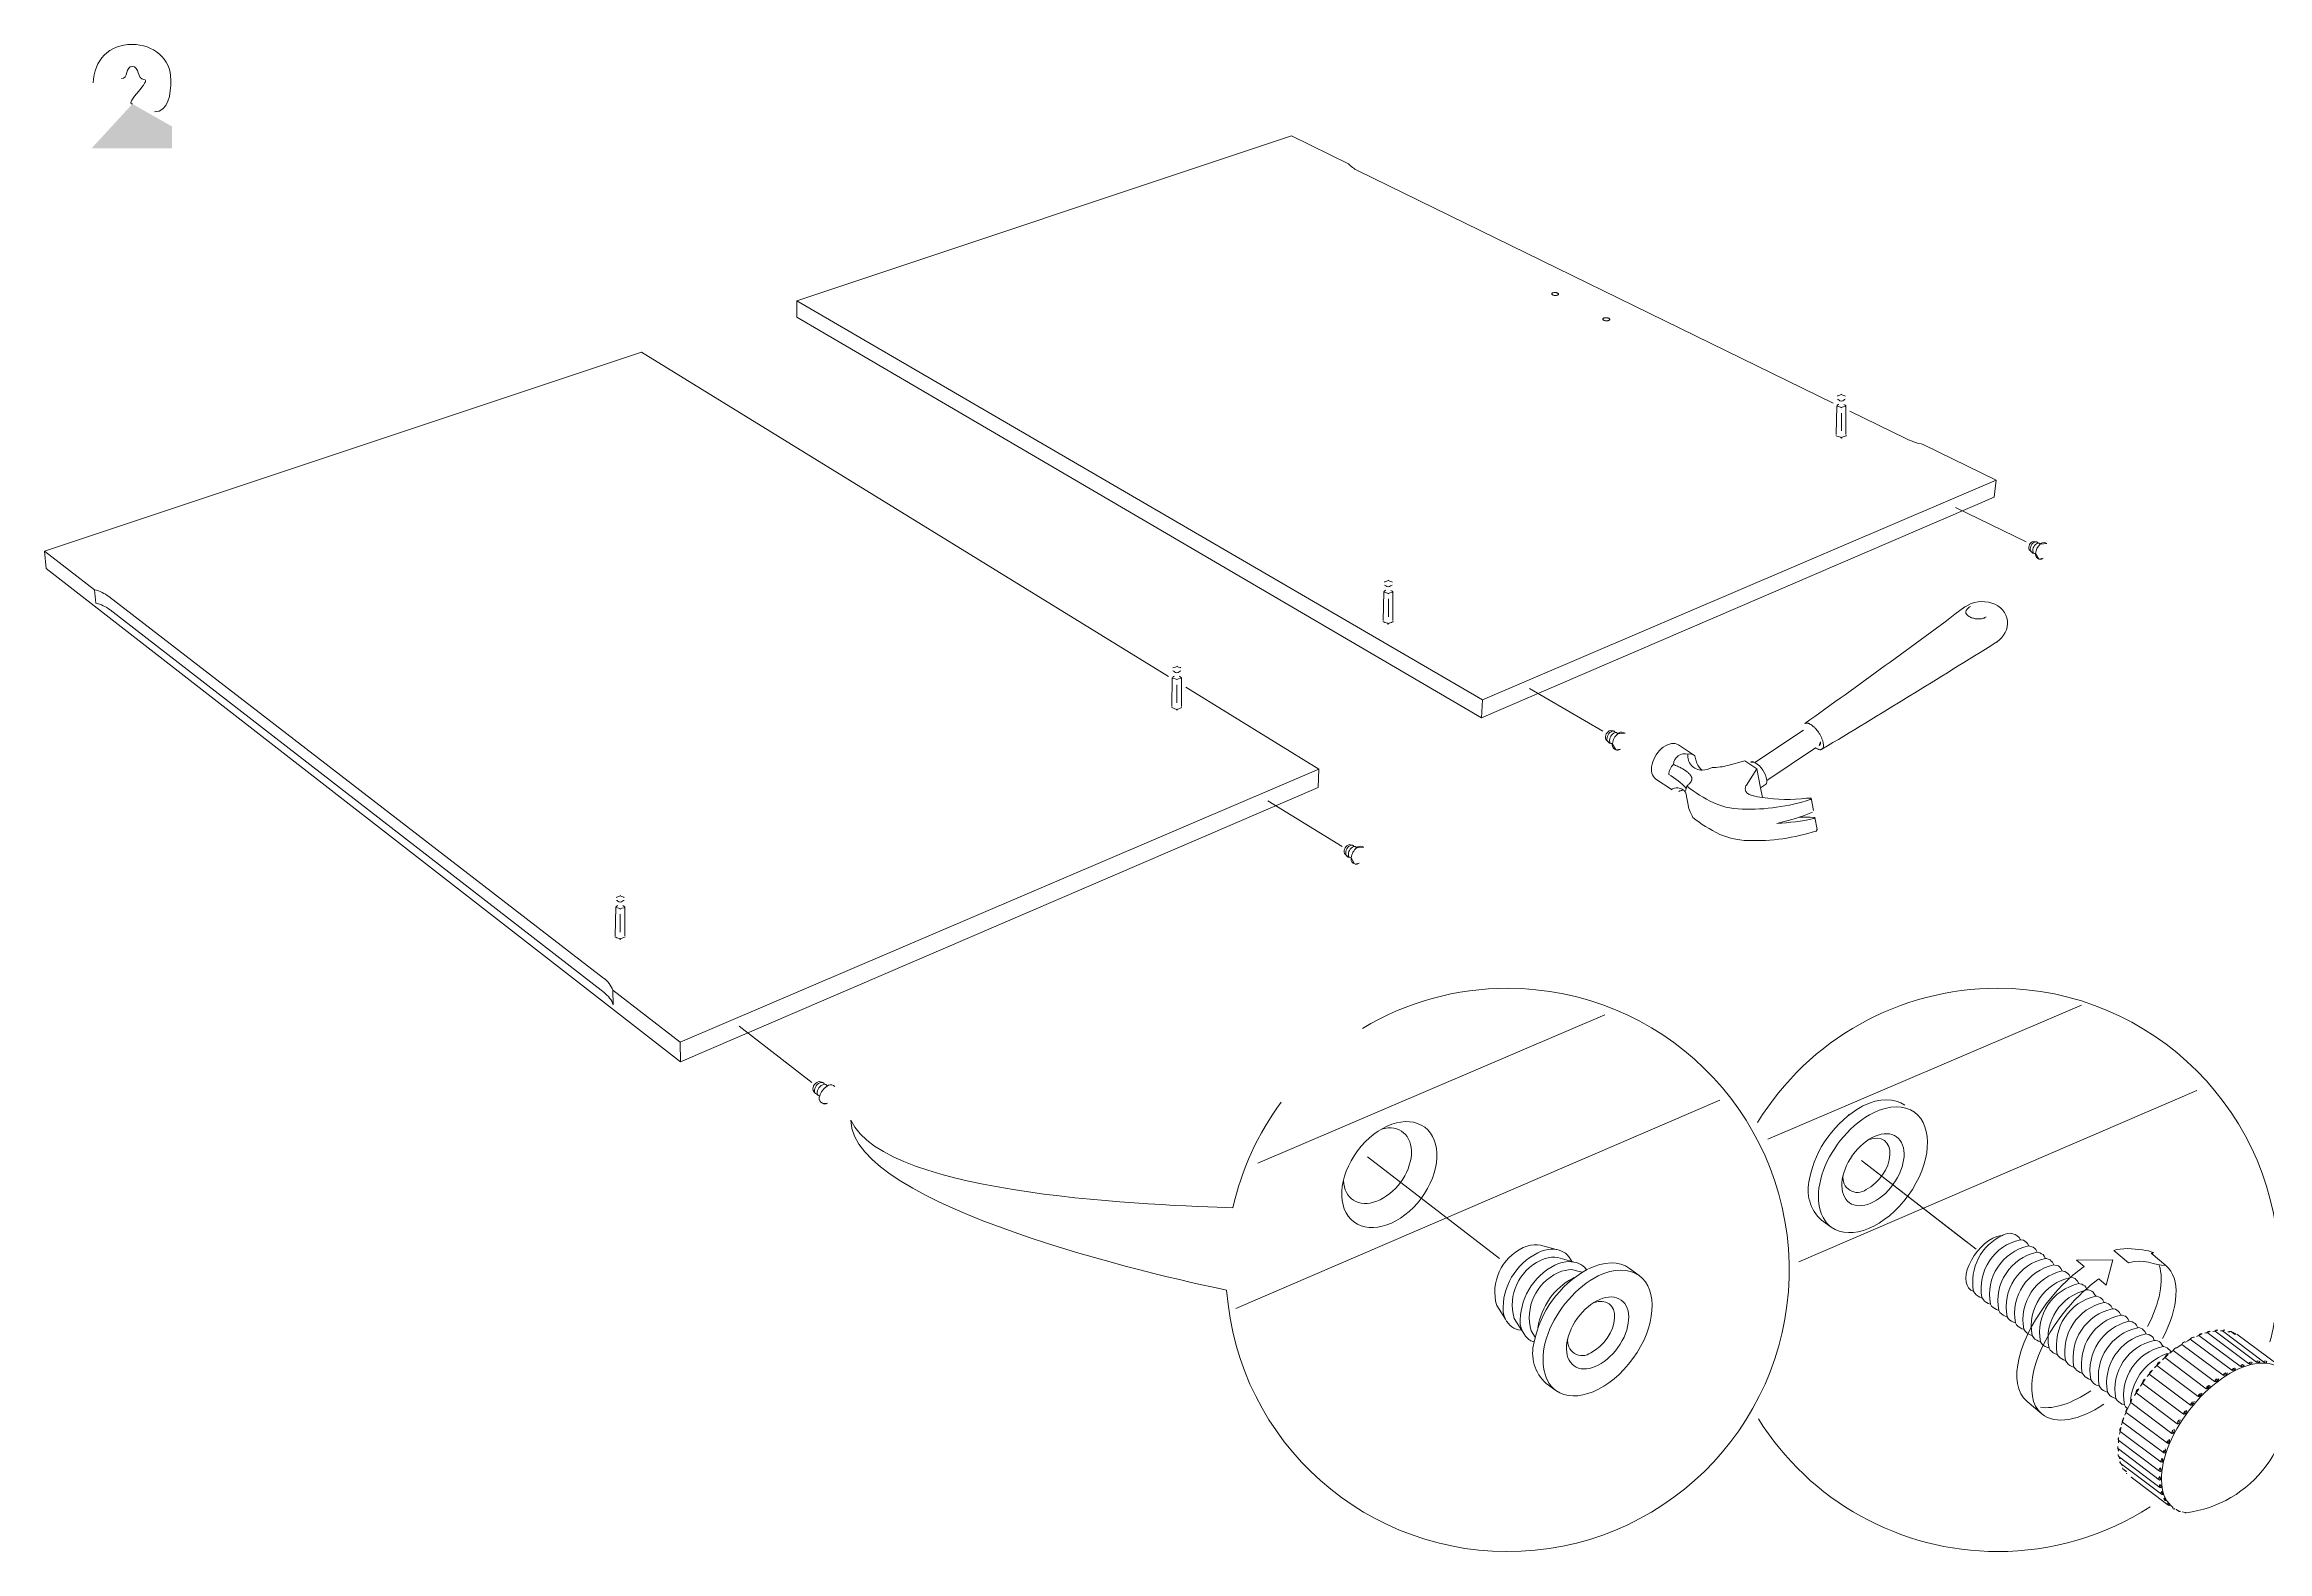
# Model space of a CAD drawing. Header units: metres. Extents: x -27.1 to 47.9, y -10.7 to 6.6.
# Drawn here: x 20.412 to 23.421, y 1.631 to 3.67 of the extents above; entities that cross this region are included whole.
import ezdxf

# ---------------------------------------------------------------- set-up
doc = ezdxf.new("R2010")
doc.units = ezdxf.units.M
doc.header["$MEASUREMENT"] = 0
doc.layers.add('PDF_Working_Num_Penna__255_Num_Penna__255_Num_Penna__255_Num_Penna__255_Num_Penna__255_Num_Penna__255', color=255, linetype='Continuous', lineweight=18)
doc.layers.add('PDF_Working_Num_Penna__7_Num_Penna__7_Num_Penna__7_Num_Penna__7_Num_Penna__7_Num_Penna__7', color=7, linetype='Continuous', lineweight=18)
doc.styles.add('GENERATED_STYLE_1', font='Arial')

msp = doc.modelspace()

# ---------------------------------------------------------------- hatches: boundary and pattern name
at = {"layer": 'PDF_Working_Num_Penna__7_Num_Penna__7_Num_Penna__7_Num_Penna__7_Num_Penna__7_Num_Penna__7', "linetype": 'Continuous', "lineweight": 18}
msp.add_hatch(color=7, dxfattribs=at).paths.add_polyline_path([(20.5307, 3.5899), (20.4755, 3.5299), (20.5841, 3.5299), (20.5841, 3.5596)])

# ---------------------------------------------------------------- linework, layer by layer
at = {"layer": 'PDF_Working_Num_Penna__255_Num_Penna__255_Num_Penna__255_Num_Penna__255_Num_Penna__255_Num_Penna__255', "color": 255, "linetype": 'Continuous', "lineweight": 18, "flags": 128}
for points in [[(23.0939, 2.9971), (22.9984, 3.0438)], [(22.4217, 2.7987), (22.5209, 2.741)], [(22.0673, 2.647), (22.1681, 2.5849)], [(21.4502, 2.2658), (21.3519, 2.3417)], [(22.3808, 2.0272), (22.2023, 2.1649)], [(23.0133, 2.0501), (22.8708, 2.16)], [(23.095, 1.8339), (23.1151, 1.8171)]]:
    msp.add_lwpolyline(points, dxfattribs=at)
msp.add_lwpolyline([(23.1491, 1.9592, -0.061405), (23.1922, 1.9999), (23.2023, 1.9915), (23.2111, 2.0254), (23.1622, 2.0251), (23.1722, 2.0167, 0.06129), (23.129, 1.976)], format="xyb", dxfattribs=at)
at = {"layer": 'PDF_Working_Num_Penna__255_Num_Penna__255_Num_Penna__255_Num_Penna__255_Num_Penna__255_Num_Penna__255', "color": 255, "linetype": 'Continuous', "lineweight": 18}
for points in [[(23.129, 1.976), (23.0826, 1.9206), (23.0674, 1.857), (23.095, 1.8339)], [(23.129, 1.976), (23.0826, 1.9206), (23.0674, 1.857), (23.095, 1.8339)], [(23.1151, 1.8171), (23.0874, 1.8402), (23.1027, 1.9038), (23.1491, 1.9592)], [(23.1151, 1.8171), (23.0874, 1.8402), (23.1027, 1.9038), (23.1491, 1.9592)]]:
    msp.add_open_spline(points, degree=3, dxfattribs=at)
at = {"layer": 'PDF_Working_Num_Penna__7_Num_Penna__7_Num_Penna__7_Num_Penna__7_Num_Penna__7_Num_Penna__7', "color": 7, "linetype": 'Continuous', "lineweight": 18, "flags": 128}
for points in [[(21.4299, 3.3235), (22.0994, 3.5468)], [(22.3579, 2.7835), (21.4299, 3.3235)], [(21.4302, 3.3014), (21.4299, 3.3235)], [(21.2197, 3.2542), (20.4117, 2.9848)], [(21.9332, 2.815), (21.2197, 3.2542)], [(22.8375, 3.1812), (22.8368, 3.1425)], [(22.8438, 3.1716), (22.8438, 3.1474)], [(22.8499, 3.1812), (22.85, 3.1424)], [(23.0532, 3.0809), (22.3579, 2.7835)], [(23.0939, 2.9971), (22.9984, 3.0438)], [(20.4138, 2.961), (20.4117, 2.9848)], [(20.4138, 2.961), (21.2727, 2.2936), (22.1356, 2.6648), (22.1367, 2.6898)], [(22.2243, 2.9296), (22.2237, 2.8909)], [(22.2306, 2.92), (22.2306, 2.8958)], [(22.2367, 2.9296), (22.2368, 2.8908)], [(23.0183, 2.9099), (23.0174, 2.9093), (23.0166, 2.9087), (23.0159, 2.908), (23.0152, 2.9074), (23.0145, 2.9068), (23.014, 2.9062), (23.0135, 2.9055), (23.0131, 2.9049), (23.0128, 2.9043), (23.0126, 2.9037), (23.0124, 2.9032), (23.0123, 2.9026), (23.0123, 2.902), (23.0123, 2.9014), (23.0124, 2.9009), (23.0126, 2.9003), (23.0128, 2.8998), (23.0131, 2.8993), (23.0135, 2.8988), (23.0139, 2.8983), (23.0144, 2.8979), (23.0149, 2.8974), (23.0155, 2.8969), (23.0161, 2.8965), (23.0168, 2.8961), (23.0175, 2.8957), (23.0183, 2.8953), (23.0191, 2.895), (23.0199, 2.8946), (23.0208, 2.8943), (23.0217, 2.894), (23.0226, 2.8938), (23.0236, 2.8935), (23.0246, 2.8933), (23.0257, 2.8932), (23.0267, 2.8931), (23.0278, 2.893), (23.0289, 2.8929), (23.03, 2.8929), (23.0311, 2.893), (23.0323, 2.8931), (23.0334, 2.8933), (23.0346, 2.8935), (23.0357, 2.8938), (23.0368, 2.8942), (23.0378, 2.8947), (23.0388, 2.8952), (23.0398, 2.8957)], [(21.9382, 2.8133), (21.9375, 2.7746)], [(21.9444, 2.8037), (21.9444, 2.7795)], [(21.9506, 2.8133), (21.9507, 2.7745)], [(22.1367, 2.6898), (21.9567, 2.8006)], [(22.4217, 2.7987), (22.5209, 2.741)], [(22.3565, 2.759), (22.3579, 2.7835)], [(22.6449, 2.7081), (22.6231, 2.7225)], [(22.7412, 2.669), (22.7417, 2.6694), (22.7422, 2.67), (22.7425, 2.6707), (22.7428, 2.6715), (22.7429, 2.6724), (22.743, 2.6734), (22.743, 2.6745), (22.8087, 2.7183)], [(22.713, 2.701), (22.6902, 2.6947)], [(22.7344, 2.6645), (22.7295, 2.6901), (22.7184, 2.6974)], [(22.737, 2.6512), (22.7344, 2.6645), (22.7412, 2.669)], [(22.0673, 2.647), (22.1681, 2.5849)], [(22.8048, 2.6316), (22.8003, 2.6297), (22.7957, 2.6279), (22.7911, 2.6262), (22.7865, 2.6246)], [(21.1848, 2.5028), (21.1841, 2.4641)], [(21.1972, 2.5028), (21.1973, 2.464)], [(21.191, 2.4932), (21.191, 2.469)], [(22.0541, 2.1565), (22.5235, 2.3572)], [(22.7443, 2.1888), (23.1688, 2.3703)], [(21.2727, 2.2936), (21.272, 2.32)], [(21.4502, 2.2658), (21.3519, 2.3417)], [(22.6794, 2.2417), (22.0242, 1.9598)], [(23.3248, 2.2547), (22.7862, 2.023)], [(22.8743, 2.2344), (22.882, 2.2376), (22.8897, 2.2402), (22.8973, 2.2416), (22.9048, 2.2423), (22.9116, 2.2418), (22.9181, 2.2405), (22.9242, 2.2382), (22.9296, 2.235)], [(22.8874, 2.2247), (22.8951, 2.2282), (22.903, 2.2305), (22.9106, 2.2322), (22.9179, 2.2326), (22.9247, 2.2322), (22.9312, 2.2308), (22.9373, 2.2285), (22.9427, 2.2254)], [(22.3808, 2.0272), (22.2023, 2.1649)], [(23.0261, 2.0402), (22.8708, 2.16)], [(22.5015, 2.0135), (22.5093, 2.0167), (22.5169, 2.0193), (22.5245, 2.0207), (22.5321, 2.0213), (22.5389, 2.0209), (22.5454, 2.0195), (22.5514, 2.0173), (22.5569, 2.014)], [(23.2124, 2.0384), (23.2325, 2.0216)], [(23.283, 2.0177), (23.2629, 2.0345)], [(22.5146, 2.0038), (22.5224, 2.0073), (22.5303, 2.0096), (22.5379, 2.0113), (22.5452, 2.0117), (22.552, 2.0113), (22.5584, 2.0099), (22.5645, 2.0076), (22.5699, 2.0044), (22.5569, 2.014)], [(23.3999, 1.886), (23.3993, 1.8852), (23.3984, 1.885), (23.3976, 1.8847), (23.3968, 1.8849), (23.3955, 1.8848), (23.3948, 1.8853), (23.3388, 1.9271)], [(23.41, 1.887), (23.4095, 1.8867), (23.4086, 1.8864), (23.4083, 1.8865), (23.4075, 1.8866), (23.4062, 1.8869), (23.4054, 1.887), (23.3495, 1.9292)], [(23.4194, 1.8866), (23.4186, 1.8863), (23.4178, 1.8864), (23.417, 1.8866), (23.4162, 1.8871), (23.415, 1.8874), (23.3595, 1.9294)], [(23.3538, 1.8647), (23.3541, 1.8643), (23.354, 1.8638), (23.3534, 1.8627), (23.3524, 1.8617), (23.3514, 1.861), (23.3501, 1.8608), (23.3489, 1.8611), (23.293, 1.9028)], [(23.3655, 1.8725), (23.3659, 1.872), (23.3658, 1.8716), (23.3648, 1.8705), (23.3638, 1.8699), (23.3629, 1.8693), (23.3616, 1.8691), (23.3604, 1.8693), (23.3044, 1.9111)], [(23.377, 1.8786), (23.3773, 1.8781), (23.3772, 1.8777), (23.3763, 1.8771), (23.3753, 1.8764), (23.3745, 1.8762), (23.3732, 1.8756), (23.372, 1.8762), (23.316, 1.918)], [(23.3886, 1.8831), (23.3889, 1.8826), (23.3884, 1.8824), (23.3875, 1.8817), (23.3866, 1.8815), (23.3858, 1.8811), (23.3845, 1.881), (23.3837, 1.8815), (23.3277, 1.9233)], [(23.4356, 1.8822), (23.4353, 1.8828), (23.435, 1.8833), (23.379, 1.9251)], [(23.3208, 1.834), (23.3211, 1.8335), (23.321, 1.8327), (23.3203, 1.8316), (23.3193, 1.8305), (23.3187, 1.8294), (23.3174, 1.8289), (23.3162, 1.8291), (23.2605, 1.8708)], [(23.3311, 1.8453), (23.3315, 1.8448), (23.3313, 1.8441), (23.3307, 1.8429), (23.3296, 1.8419), (23.3291, 1.8411), (23.3278, 1.8406), (23.3266, 1.8408), (23.2706, 1.8826)], [(23.3422, 1.8557), (23.3425, 1.8552), (23.3428, 1.8543), (23.3417, 1.8533), (23.3408, 1.8527), (23.3397, 1.8516), (23.3384, 1.851), (23.3376, 1.8511), (23.2817, 1.8933)], [(23.3017, 1.8094), (23.3025, 1.8088), (23.3023, 1.808), (23.3016, 1.8065), (23.301, 1.8054), (23.3004, 1.8043), (23.2994, 1.8036), (23.2983, 1.8038), (23.2426, 1.8455)], [(23.3106, 1.8218), (23.311, 1.8213), (23.3113, 1.8209), (23.3106, 1.8193), (23.31, 1.8182), (23.309, 1.8172), (23.308, 1.8165), (23.3068, 1.8167), (23.2509, 1.8585)], [(23.095, 1.8339), (23.1151, 1.8171)], [(23.282, 1.7696), (23.2823, 1.7691), (23.2826, 1.7683), (23.2823, 1.7671), (23.2821, 1.7658), (23.2819, 1.7646), (23.2809, 1.764), (23.2801, 1.7642), (23.2242, 1.8059)], [(23.2873, 1.7827), (23.2876, 1.7822), (23.2879, 1.7817), (23.2877, 1.7801), (23.287, 1.779), (23.2868, 1.7778), (23.2859, 1.7772), (23.2851, 1.7773), (23.229, 1.819)], [(23.2939, 1.7963), (23.2942, 1.7955), (23.2945, 1.795), (23.2942, 1.7934), (23.2936, 1.7923), (23.293, 1.7911), (23.292, 1.7905), (23.2912, 1.7907), (23.2353, 1.8324)], [(23.2192, 1.7812), (23.2744, 1.7395), (23.274, 1.74), (23.2739, 1.7413), (23.2745, 1.7428), (23.2757, 1.7443)], [(23.221, 1.7933), (23.2766, 1.7516), (23.2763, 1.7524), (23.2762, 1.7537), (23.2768, 1.7552), (23.278, 1.7567)], [(23.2187, 1.7697), (23.2739, 1.728), (23.2732, 1.729), (23.2735, 1.7306), (23.2747, 1.7324)], [(23.22, 1.7587), (23.2749, 1.7175), (23.2742, 1.7185), (23.2745, 1.7201), (23.2752, 1.7216)], [(23.2231, 1.749), (23.2769, 1.7084), (23.2767, 1.7093), (23.2764, 1.7106), (23.2772, 1.7122)], [(23.236, 1.7313), (23.2858, 1.694), (23.2855, 1.6949), (23.2854, 1.6965)]]:
    msp.add_lwpolyline(points, dxfattribs=at)
for points in [[(22.8327, 3.1851), (22.1887, 3.5, -0.107809), (22.1765, 3.5091), (22.0994, 3.5468)], [(21.4302, 3.3014), (22.3565, 2.759), (23.0506, 3.0577), (23.0532, 3.0809), (22.9546, 3.129, -0.05511), (22.9309, 3.1371), (22.8552, 3.1741)], [(22.1367, 2.6898), (21.272, 2.32), (21.1809, 2.3904), (21.1816, 2.3707, 0.149536), (21.169, 2.3872), (20.5004, 2.9053, 0.096024), (20.481, 2.9144), (20.4795, 2.9324), (20.4117, 2.9848)], [(21.1809, 2.3904, 0.154255), (21.1683, 2.4069), (20.4989, 2.9233, 0.09581), (20.4795, 2.9324)], [(22.8192, 2.7252), (22.819, 2.7261), (22.8188, 2.727), (22.8185, 2.7279), (22.8182, 2.7288), (22.8179, 2.7298), (22.8175, 2.7307), (22.8171, 2.7317), (22.8167, 2.7326), (22.8163, 2.7335), (22.8158, 2.7344), (22.8154, 2.7352), (22.8149, 2.7361), (22.8144, 2.737), (22.8138, 2.7378), (22.8133, 2.7387), (22.8127, 2.7395), (22.8117, 2.741), (22.8105, 2.7424), (22.8094, 2.7438), (22.8088, 2.7445), (22.8082, 2.7452), (22.8076, 2.7458), (22.807, 2.7464), (22.8063, 2.747), (22.8057, 2.7475), (22.8051, 2.748), (22.8045, 2.7485), (22.8038, 2.749), (22.8032, 2.7495), (22.8025, 2.7499), (22.8019, 2.7503), (22.8012, 2.7507), (22.8006, 2.751), (22.8, 2.7513), (22.7994, 2.7515), (22.7988, 2.7517), (22.7982, 2.7518), (22.7977, 2.752), (22.7971, 2.752), (22.7965, 2.752), (22.796, 2.752), (22.7955, 2.7519), (22.7951, 2.7518), (22.7946, 2.7516), (22.7942, 2.7514, 0.005275), (23.0109, 2.9092), (23.0111, 2.9093)], [(22.8146, 2.716), (22.8152, 2.716), (22.8157, 2.716), (22.8161, 2.7161), (22.8166, 2.7162), (22.817, 2.7164), (22.8174, 2.7166, 0.00404), (23.0534, 2.8613), (23.0536, 2.8614), (23.054, 2.8617), (23.0545, 2.8621)], [(22.743, 2.6745, 0.213305), (22.7268, 2.6988), (22.7925, 2.7426)], [(22.6361, 2.7099, 0.484241), (22.6166, 2.696), (22.618, 2.6954), (22.6193, 2.6948), (22.6207, 2.6942), (22.622, 2.6936), (22.6233, 2.693), (22.6245, 2.6924), (22.6258, 2.6918), (22.627, 2.6911), (22.6281, 2.6905), (22.6291, 2.6899), (22.6302, 2.6893), (22.6312, 2.6886), (22.6322, 2.688), (22.6331, 2.6874), (22.634, 2.6867), (22.6348, 2.6861), (22.6355, 2.6855), (22.6362, 2.6849), (22.6369, 2.6844), (22.6375, 2.6838), (22.6381, 2.6832), (22.6386, 2.6826), (22.6391, 2.6821), (22.6395, 2.6815), (22.6399, 2.6809), (22.6402, 2.6804), (22.6405, 2.6799), (22.6408, 2.6793), (22.641, 2.6788), (22.6412, 2.6782), (22.6413, 2.6777), (22.6414, 2.6772), (22.6414, 2.6767), (22.6414, 2.6761), (22.6414, 2.6756), (22.6413, 2.6751), (22.6411, 2.6746), (22.641, 2.674), (22.6405, 2.673), (22.6401, 2.6725), (22.6398, 2.6719), (22.6393, 2.6713), (22.6388, 2.6708), (22.6383, 2.6703), (22.6377, 2.6697), (22.6371, 2.6691), (22.6364, 2.6686), (22.6355, 2.6676), (22.6345, 2.6666)], [(22.6337, 2.6633, 0.101375), (22.6101, 2.6823, -0.205257), (22.6166, 2.696)], [(22.6902, 2.6947), (22.6875, 2.694), (22.6849, 2.6934), (22.6822, 2.693), (22.6795, 2.6926), (22.6769, 2.6923), (22.6742, 2.6921), (22.6715, 2.692), (22.6711, 2.692), (22.6708, 2.6919), (22.6704, 2.6918), (22.67, 2.6918), (22.6695, 2.6917), (22.6689, 2.6917, -0.09261), (22.6554, 2.6883)], [(22.8059, 2.6338), (22.8027, 2.6503), (22.7966, 2.6502, -0.067188), (22.737, 2.6512), (22.7334, 2.6518), (22.73, 2.6524), (22.7265, 2.6531), (22.7231, 2.6539), (22.7217, 2.6543), (22.7203, 2.6548), (22.719, 2.6554), (22.7179, 2.6561), (22.7168, 2.6568), (22.7159, 2.6576), (22.7152, 2.6586), (22.7146, 2.6595), (22.7141, 2.6605), (22.7138, 2.6616), (22.7136, 2.6627), (22.7136, 2.6638), (22.7138, 2.6649), (22.7141, 2.666), (22.7146, 2.6671), (22.7153, 2.6682), (22.7295, 2.6901)], [(22.8077, 2.6243), (22.8065, 2.6227, -0.040933), (22.7564, 2.6163), (22.7614, 2.6174), (22.7665, 2.6187), (22.7715, 2.62), (22.7765, 2.6214), (22.7815, 2.623), (22.7865, 2.6246), (22.7915, 2.6245), (22.7965, 2.6246), (22.8015, 2.6247), (22.8077, 2.6243), (22.8109, 2.6078), (22.8097, 2.6059, -0.085132), (22.7178, 2.593, -0.115483), (22.6742, 2.6038), (22.6694, 2.6065), (22.6647, 2.6092), (22.66, 2.612), (22.6555, 2.6149), (22.6511, 2.6179), (22.6469, 2.621), (22.6427, 2.6241), (22.6417, 2.6263), (22.6408, 2.6283), (22.64, 2.6302), (22.6392, 2.632), (22.6383, 2.6341), (22.6372, 2.6363), (22.6332, 2.6576), (22.6327, 2.6583), (22.6322, 2.6589), (22.6318, 2.6595), (22.6313, 2.66), (22.6308, 2.6606), (22.6302, 2.6612, 0.318412), (22.6139, 2.6625), (22.6141, 2.6623), (22.6142, 2.6622), (22.6144, 2.662), (22.6146, 2.6619), (22.6148, 2.6618), (22.5927, 2.6763)], [(22.6327, 2.6601), (22.6331, 2.6612), (22.6334, 2.6623), (22.6337, 2.6632), (22.634, 2.6642), (22.6343, 2.6654), (22.6346, 2.6666), (22.6387, 2.6635), (22.643, 2.6604), (22.6474, 2.6574), (22.6519, 2.6545), (22.6565, 2.6517), (22.6613, 2.6489), (22.6661, 2.6463, 0.115047), (22.7096, 2.6355, 0.085136), (22.8016, 2.6484), (22.8027, 2.6503)], [(22.0117, 1.9846, 2.296846), (22.3919, 2.3931, 0.136826), (22.1955, 2.3388)], [(23.4238, 1.9147, 0.064536), (23.4363, 2.012, 0.414199), (23.0552, 2.3931, 0.26075), (22.7304, 2.2116)], [(21.4541, 2.2519, 0.301312), (21.4572, 2.25), (21.4577, 2.2492), (21.4577, 2.2494), (21.4575, 2.2498), (21.4574, 2.2502, -0.356588), (21.4671, 2.2631), (21.4676, 2.2632), (21.4681, 2.2631), (21.4686, 2.263), (21.469, 2.2628), (21.4694, 2.2627), (21.4697, 2.2624), (21.4701, 2.2621), (21.4703, 2.2618), (21.4706, 2.2613), (21.4708, 2.2608), (21.471, 2.2607, -0.283151), (21.4795, 2.2616), (21.4815, 2.26)], [(21.4647, 2.2375), (21.4626, 2.239, -0.310692), (21.4608, 2.2474), (21.461, 2.2472, -0.182021), (21.471, 2.2607)], [(22.8301, 2.0697), (22.817, 2.0793, -0.285566), (22.8006, 2.1351, -0.217091), (22.8716, 2.2331), (22.873, 2.2339), (22.8743, 2.2344)], [(22.389, 1.9451), (22.3772, 1.9637, -0.368332), (22.4132, 2.0421), (22.4184, 2.0442), (22.4231, 2.0454), (22.4279, 2.0461), (22.4323, 2.0461), (22.4366, 2.0455), (22.4577, 2.0396)], [(23.0542, 2.057), (23.058, 2.0579), (23.0619, 2.0585), (23.0624, 2.0588, 0.34832), (23.0227, 1.9829), (23.0247, 1.9802), (23.0264, 1.9782), (23.0289, 1.9765), (23.0312, 1.9752), (23.034, 1.9744), (23.0359, 1.9714), (23.0376, 1.9695), (23.0402, 1.9678), (23.0424, 1.9665), (23.0456, 1.9655), (23.0471, 1.9631), (23.0493, 1.9611), (23.0514, 1.9595), (23.0537, 1.9582), (23.0568, 1.9572), (23.0584, 1.9545), (23.0605, 1.9525), (23.0627, 1.9508), (23.0653, 1.9495), (23.0681, 1.9485), (23.0697, 1.9462), (23.0718, 1.9441), (23.074, 1.9425), (23.0766, 1.9412), (23.0794, 1.9402), (23.0809, 1.9374), (23.083, 1.9354), (23.0853, 1.9338), (23.0878, 1.9324), (23.0906, 1.9316), (23.0926, 1.9291), (23.0943, 1.9271), (23.0965, 1.9255), (23.0992, 1.9242), (23.1019, 1.9232), (23.1039, 1.9205), (23.1055, 1.9184), (23.1081, 1.9168), (23.1104, 1.9155), (23.1131, 1.9145), (23.1151, 1.9121), (23.1168, 1.9101), (23.1194, 1.9085), (23.1216, 1.9072), (23.1248, 1.9062), (23.1264, 1.9034), (23.1284, 1.9013), (23.1306, 1.8998), (23.1333, 1.8985), (23.136, 1.8975), (23.1376, 1.8951), (23.1397, 1.8931), (23.1419, 1.8914), (23.1445, 1.8901), (23.1473, 1.8892), (23.1489, 1.8865), (23.1509, 1.8844), (23.1531, 1.8827), (23.1558, 1.8814), (23.1585, 1.8805), (23.1605, 1.878), (23.1622, 1.8761), (23.1648, 1.8744), (23.1671, 1.8731), (23.1698, 1.8722), (23.1718, 1.8695), (23.1739, 1.8673), (23.1761, 1.8657), (23.1783, 1.8644), (23.1814, 1.8634), (23.183, 1.8607), (23.1851, 1.8586), (23.1872, 1.857), (23.19, 1.8557), (23.1927, 1.8552), (23.1943, 1.8524), (23.1964, 1.8503), (23.1985, 1.8487), (23.2012, 1.8474), (23.204, 1.8465), (23.2059, 1.8436), (23.2076, 1.8417), (23.2098, 1.84), (23.2124, 1.8387), (23.2151, 1.8378), (23.2172, 1.8354), (23.2193, 1.8334), (23.2215, 1.8316), (23.2237, 1.8304), (23.2269, 1.8295), (23.2284, 1.8266), (23.2308, 1.8242), (23.2313, 1.8245), (23.2314, 1.8249), (23.2333, 1.8286), (23.2353, 1.8324), (23.235, 1.8333, -0.322807), (23.2891, 1.8999)], [(23.034, 1.9744, -0.406437), (23.0861, 2.0528), (23.0873, 2.0525), (23.0901, 2.052), (23.0919, 2.0509), (23.0938, 2.0497), (23.0955, 2.0477), (23.0974, 2.0444)], [(22.4125, 1.9281), (22.4111, 1.9301), (22.4102, 1.9302), (22.4065, 1.9307), (22.4034, 1.9318), (22.4004, 1.9333), (22.3977, 1.935), (22.3951, 1.9371), (22.3931, 1.9394), (22.3905, 1.9427), (22.389, 1.9451), (22.3885, 1.9463), (22.3869, 1.9505), (22.386, 1.9552, -0.298562), (22.4328, 2.0351), (22.4376, 2.0373), (22.4424, 2.0388), (22.4471, 2.0397), (22.4509, 2.0401), (22.4547, 2.0401), (22.4577, 2.0396), (22.4584, 2.0396), (22.4617, 2.0387), (22.4648, 2.0375), (22.4678, 2.0361), (22.4705, 2.0344), (22.4728, 2.0323), (22.4754, 2.029), (22.4777, 2.0254), (22.4788, 2.0235)], [(22.4111, 1.9301), (22.4007, 1.9464, -0.367993), (22.4367, 2.0248), (22.4415, 2.027), (22.4467, 2.0285), (22.4514, 2.0291), (22.4558, 2.0291), (22.4598, 2.0286), (22.4788, 2.0235), (22.4809, 2.0227)], [(23.0456, 1.9655, -0.410816), (23.0974, 2.0444), (23.0986, 2.0442), (23.1013, 2.0433), (23.1032, 2.0426), (23.1054, 2.0409), (23.1068, 2.0394), (23.1086, 2.0358)], [(23.0568, 1.9572, -0.410457), (23.1086, 2.0358), (23.1102, 2.0355), (23.1125, 2.035), (23.1148, 2.0338), (23.1167, 2.0326), (23.118, 2.0307), (23.1199, 2.0275)], [(23.0681, 1.9485, -0.411233), (23.1199, 2.0275), (23.1215, 2.0272), (23.1238, 2.0263), (23.1262, 2.0255), (23.1279, 2.0239), (23.1297, 2.0224), (23.1315, 2.0188)], [(23.0794, 1.9402, -0.40894), (23.1315, 2.0188), (23.1327, 2.0185), (23.1352, 2.0181), (23.1375, 2.0173), (23.1392, 2.0156), (23.1409, 2.0137), (23.1428, 2.0105)], [(23.1491, 1.9592, -0.061405), (23.1922, 1.9999), (23.2023, 1.9915), (23.2111, 2.0254), (23.1622, 2.0251), (23.1722, 2.0167, 0.06129), (23.129, 1.976)], [(22.4293, 1.921), (22.4239, 1.9295, -0.367967), (22.4599, 2.0079), (22.4651, 2.0101), (22.4698, 2.0113), (22.4746, 2.0122), (22.479, 2.0123), (22.4833, 2.0113), (22.4931, 2.0087)], [(22.433, 1.9336, -0.237571), (22.4807, 2.0009), (22.4813, 2.0012), (22.4823, 2.0014)], [(23.0906, 1.9316, -0.406997), (23.1428, 2.0105), (23.144, 2.0102), (23.1464, 2.0098), (23.1486, 2.0086), (23.1504, 2.0069), (23.1522, 2.0054), (23.154, 2.0017)], [(23.1019, 1.9233, -0.410636), (23.154, 2.0017), (23.1553, 2.0019), (23.1576, 2.001), (23.16, 2.0003), (23.1617, 1.9986), (23.1634, 1.9967), (23.1653, 1.9934)], [(23.1131, 1.9145, -0.4065), (23.1653, 1.9934), (23.1665, 1.9932), (23.1693, 1.9927), (23.1712, 1.9915), (23.1734, 1.9903), (23.1747, 1.9884), (23.1765, 1.9848)], [(23.1248, 1.9062, -0.413877), (23.1765, 1.9848), (23.1782, 1.9848), (23.1806, 1.984), (23.1828, 1.9832), (23.1846, 1.9816), (23.1859, 1.9797), (23.1882, 1.9764)], [(23.136, 1.8975, -0.406359), (23.1882, 1.9764), (23.1894, 1.9762), (23.1918, 1.9757), (23.1941, 1.9745), (23.196, 1.9734), (23.1976, 1.9713), (23.1994, 1.9677)], [(23.1473, 1.8892, -0.406965), (23.1994, 1.9677), (23.2007, 1.9679), (23.203, 1.967), (23.2054, 1.9662), (23.2071, 1.9646), (23.2089, 1.9627), (23.2108, 1.9594)], [(23.1585, 1.8805, -0.406274), (23.2108, 1.9594), (23.2119, 1.9592), (23.2147, 1.9587), (23.2166, 1.9575), (23.2184, 1.9563), (23.2201, 1.9544), (23.2219, 1.9508)], [(23.1698, 1.8722, -0.405903), (23.2219, 1.9508), (23.2236, 1.9508), (23.226, 1.95), (23.2283, 1.9492), (23.23, 1.9476), (23.2314, 1.9457), (23.2332, 1.9425)], [(23.1814, 1.8635, -0.40185), (23.2332, 1.9425), (23.2349, 1.9422), (23.2373, 1.9417), (23.2395, 1.9405), (23.2414, 1.9393), (23.2431, 1.9373), (23.2449, 1.9337)], [(23.1927, 1.8552, -0.405879), (23.2449, 1.9337), (23.2462, 1.9338), (23.2484, 1.933), (23.2508, 1.9322), (23.2526, 1.9306), (23.2543, 1.9286), (23.2562, 1.9254)], [(22.4574, 1.8488), (22.4443, 1.8584, -0.285572), (22.4279, 1.9142)], [(23.204, 1.8465, -0.406934), (23.2562, 1.9254), (23.2573, 1.9251), (23.2601, 1.9246), (23.262, 1.9234), (23.2642, 1.9218), (23.2656, 1.9203), (23.2673, 1.9166)], [(23.2151, 1.8378, -0.405082), (23.2673, 1.9166), (23.2689, 1.9163), (23.2714, 1.9159), (23.2737, 1.9151), (23.2755, 1.9135), (23.2768, 1.9116), (23.2791, 1.9083)], [(23.2269, 1.8295, -0.406425), (23.2791, 1.9083), (23.2803, 1.9081), (23.2826, 1.9072), (23.2849, 1.9064), (23.2867, 1.9049), (23.2885, 1.9033), (23.2901, 1.9005), (23.2915, 1.9019), (23.293, 1.9028), (23.2937, 1.9043), (23.2952, 1.9058), (23.2966, 1.9067), (23.2978, 1.9065), (23.3011, 1.9088), (23.3044, 1.9111), (23.3056, 1.9129), (23.307, 1.9139), (23.3083, 1.9145), (23.3095, 1.9143), (23.3128, 1.9161), (23.316, 1.918), (23.3172, 1.9195), (23.3185, 1.9204), (23.3199, 1.921), (23.3211, 1.9208), (23.321, 1.9204)], [(23.4473, 1.8694), (23.4473, 1.8697), (23.447, 1.8703), (23.4471, 1.8707), (23.4468, 1.8711), (23.4465, 1.8716), (23.4446, 1.8727), (23.446, 1.8713), (23.4472, 1.8694, -0.430033), (23.3103, 1.6833)], [(22.7314, 1.8106, 0.259398), (23.0552, 1.6308, 0.144736), (23.2616, 1.6915)]]:
    msp.add_lwpolyline(points, format="xyb", dxfattribs=at)
for points in [[(22.4596, 3.334), (22.459, 3.3342), (22.4583, 3.3344), (22.4576, 3.3346), (22.4568, 3.3347), (22.456, 3.3347), (22.4552, 3.3347), (22.4544, 3.3347), (22.4537, 3.3345), (22.4531, 3.3343), (22.4526, 3.3341), (22.4522, 3.3338), (22.4519, 3.3335), (22.4517, 3.3332), (22.4517, 3.3329), (22.4518, 3.3325), (22.4521, 3.3321), (22.4525, 3.3318), (22.453, 3.3315), (22.4536, 3.3313), (22.4543, 3.3311), (22.455, 3.3309), (22.4559, 3.3308), (22.4566, 3.3308), (22.4575, 3.3308), (22.4582, 3.3309), (22.4589, 3.331), (22.4596, 3.3312), (22.4601, 3.3314), (22.4605, 3.3317), (22.4608, 3.332), (22.4609, 3.3323), (22.4609, 3.3327), (22.4608, 3.333), (22.4605, 3.3334), (22.4602, 3.3337)], [(22.5289, 3.2998), (22.5282, 3.3001), (22.5275, 3.3003), (22.5268, 3.3005), (22.5259, 3.3006), (22.5252, 3.3006), (22.5244, 3.3006), (22.5236, 3.3005), (22.5229, 3.3004), (22.5223, 3.3002), (22.5217, 3.3), (22.5213, 3.2996), (22.521, 3.2993), (22.5209, 3.299), (22.5209, 3.2986), (22.521, 3.2983), (22.5213, 3.2979), (22.5217, 3.2976), (22.5222, 3.2973), (22.5228, 3.297), (22.5235, 3.2968), (22.5243, 3.2966), (22.5251, 3.2965), (22.5259, 3.2965), (22.5267, 3.2965), (22.5275, 3.2966), (22.5282, 3.2967), (22.5288, 3.2969), (22.5293, 3.2972), (22.5297, 3.2974), (22.53, 3.2977), (22.5302, 3.2981), (22.5302, 3.2985), (22.53, 3.2988), (22.5298, 3.2992), (22.5294, 3.2995)], [(23.1167, 2.9751), (23.116, 2.9746), (23.1152, 2.9742), (23.1144, 2.9739), (23.1137, 2.9737), (23.1129, 2.9737), (23.1123, 2.9737), (23.1116, 2.9738)], [(22.5447, 2.7168), (22.5438, 2.7163), (22.543, 2.7159), (22.5421, 2.7156), (22.5413, 2.7155), (22.5405, 2.7154), (22.5398, 2.7154), (22.539, 2.7156)], [(22.8146, 2.716), (22.8137, 2.7161), (22.8128, 2.7163), (22.8119, 2.7166), (22.811, 2.717), (22.8099, 2.7176), (22.8093, 2.718), (22.8087, 2.7183)], [(22.8139, 2.7218), (22.8144, 2.7222), (22.8148, 2.7228), (22.8151, 2.7234), (22.8153, 2.7241), (22.8154, 2.7249), (22.8154, 2.7258), (22.8153, 2.7268)], [(22.713, 2.701), (22.7184, 2.6974)], [(22.721, 2.6992), (22.7216, 2.6995), (22.7223, 2.6997), (22.7231, 2.6998), (22.7239, 2.6997), (22.7248, 2.6995), (22.7258, 2.6992)], [(22.1911, 2.5624), (22.1903, 2.5619), (22.1894, 2.5615), (22.1885, 2.5612), (22.1878, 2.5611), (22.187, 2.561), (22.1862, 2.561), (22.1855, 2.5612)], [(21.4717, 2.2376), (21.4706, 2.2372), (21.4697, 2.2369), (21.4687, 2.2367), (21.4678, 2.2366), (21.4669, 2.2367), (21.4661, 2.2368), (21.4653, 2.2371)], [(22.8534, 2.2218), (22.854, 2.2221)], [(22.1699, 2.1332), (22.1699, 2.1338)], [(23.3319, 1.9254), (23.3311, 1.9259), (23.3298, 1.9254), (23.3289, 1.9248), (23.3277, 1.9233), (23.3242, 1.922)], [(23.3428, 1.9288), (23.3417, 1.929), (23.3403, 1.9285), (23.3388, 1.927), (23.3358, 1.9264)], [(23.3531, 1.9306), (23.3523, 1.9308), (23.351, 1.9303), (23.3495, 1.9292), (23.3465, 1.9285)], [(23.3626, 1.9305), (23.3618, 1.9307), (23.3605, 1.93), (23.3595, 1.9294), (23.357, 1.9295)], [(23.3713, 1.9284), (23.3705, 1.9286), (23.3692, 1.9284), (23.3683, 1.9278), (23.3668, 1.9281)], [(23.3713, 1.9284), (23.3764, 1.9247), (23.3778, 1.9253)], [(23.2862, 1.8975), (23.2849, 1.8974), (23.2834, 1.8963), (23.2824, 1.8949), (23.2817, 1.8933), (23.2782, 1.8902)], [(23.2901, 1.9005), (23.2881, 1.8991)], [(23.2648, 1.8761), (23.2634, 1.8752), (23.262, 1.8742), (23.2608, 1.8724), (23.2605, 1.8708), (23.2574, 1.8676)], [(23.2751, 1.8871), (23.2739, 1.8869), (23.2725, 1.886), (23.2713, 1.8841), (23.2706, 1.8826), (23.2675, 1.8794)], [(23.3604, 1.8693), (23.3615, 1.8707), (23.363, 1.8722), (23.3643, 1.8727)], [(23.372, 1.8762), (23.3731, 1.8777), (23.3745, 1.8786), (23.3758, 1.8789)], [(23.3837, 1.8815), (23.3848, 1.8826), (23.3858, 1.8836), (23.3871, 1.8838)], [(23.3878, 1.8837), (23.3882, 1.8836), (23.3882, 1.8832)], [(23.3948, 1.8853), (23.3963, 1.8867), (23.3977, 1.8872)], [(23.3988, 1.887), (23.3992, 1.887), (23.3992, 1.8866), (23.3996, 1.8865), (23.3995, 1.8861)], [(23.4055, 1.887), (23.4065, 1.8885), (23.4079, 1.8887)], [(23.409, 1.8885), (23.4094, 1.8884), (23.4098, 1.8879), (23.4101, 1.8874)], [(23.415, 1.8874), (23.4164, 1.8883), (23.4178, 1.8888)], [(23.4185, 1.8883), (23.4189, 1.8882), (23.4192, 1.8878), (23.4192, 1.8874), (23.4194, 1.8869)], [(23.2353, 1.8324), (23.2351, 1.8337), (23.2358, 1.8352), (23.2369, 1.8371)], [(23.2462, 1.8511), (23.2447, 1.8501), (23.2432, 1.8487), (23.2426, 1.8472), (23.2426, 1.8455), (23.2403, 1.8418)], [(23.2547, 1.864), (23.2533, 1.863), (23.2522, 1.8616), (23.2511, 1.8601), (23.2509, 1.8585), (23.2485, 1.8548)], [(23.3266, 1.8408), (23.3273, 1.8423), (23.3284, 1.8437), (23.3298, 1.8448)], [(23.3376, 1.8511), (23.3384, 1.8531), (23.3395, 1.8545), (23.3409, 1.8555)], [(23.3489, 1.8611), (23.3496, 1.8626), (23.3511, 1.864), (23.3525, 1.8645)], [(23.226, 1.8118), (23.225, 1.8103), (23.2242, 1.8084), (23.224, 1.8072), (23.2242, 1.8059), (23.2231, 1.8024)], [(23.2308, 1.8242), (23.2298, 1.823), (23.2291, 1.8216), (23.2289, 1.8204), (23.229, 1.819), (23.2275, 1.8152)], [(23.2983, 1.8038), (23.2985, 1.805), (23.2992, 1.8069), (23.3003, 1.8084)], [(23.3068, 1.8167), (23.3072, 1.8183), (23.3082, 1.8197), (23.3094, 1.8212)], [(23.3162, 1.8291), (23.3168, 1.8306), (23.318, 1.8321), (23.319, 1.8335)], [(23.2188, 1.7812), (23.2182, 1.7823), (23.2184, 1.7834), (23.2187, 1.7851)], [(23.2188, 1.7812), (23.2192, 1.7812), (23.219, 1.778)], [(23.2224, 1.7988), (23.2209, 1.7974), (23.2207, 1.7958), (23.2204, 1.7942), (23.221, 1.7933), (23.2203, 1.7896)], [(23.2851, 1.7774), (23.2844, 1.7782), (23.2851, 1.7798), (23.2859, 1.7817)], [(23.2912, 1.7907), (23.2911, 1.7919), (23.2914, 1.7935), (23.2925, 1.7949)], [(23.218, 1.7702), (23.2177, 1.7711), (23.2177, 1.7728)], [(23.218, 1.7702), (23.2187, 1.7697), (23.2189, 1.7667)], [(23.2189, 1.7597), (23.2183, 1.7607), (23.2185, 1.7623)], [(23.2189, 1.7597), (23.22, 1.7587), (23.2208, 1.7564)], [(23.2214, 1.7506), (23.2207, 1.7515), (23.221, 1.7527)], [(23.2214, 1.7506), (23.2231, 1.749), (23.2241, 1.7472)], [(23.2769, 1.7511), (23.277, 1.7515)], [(23.278, 1.7567), (23.2787, 1.7561), (23.2786, 1.7557), (23.2787, 1.7541), (23.2785, 1.7528), (23.2783, 1.752), (23.2778, 1.7513)], [(23.2801, 1.7642), (23.2795, 1.765), (23.2798, 1.7667), (23.2809, 1.7681)], [(23.2248, 1.7426), (23.2246, 1.7434), (23.2243, 1.7442)], [(23.2248, 1.7426), (23.2292, 1.7393), (23.2296, 1.7392)], [(23.2303, 1.7361), (23.2296, 1.737)], [(23.2368, 1.7308), (23.2364, 1.7313)], [(23.275, 1.7274), (23.2747, 1.7275), (23.2743, 1.728)], [(23.2755, 1.7389), (23.2751, 1.739), (23.2747, 1.739)], [(23.2747, 1.7324), (23.2754, 1.7315), (23.2755, 1.7303), (23.2758, 1.7293), (23.2756, 1.7285), (23.2755, 1.7277)], [(23.2752, 1.7216), (23.2758, 1.7207), (23.2765, 1.7197), (23.2763, 1.7189), (23.2767, 1.7185), (23.2765, 1.7176)], [(23.2765, 1.7173), (23.2761, 1.7173), (23.2756, 1.7174), (23.2752, 1.7175)], [(23.2757, 1.7443), (23.2763, 1.7433), (23.2765, 1.742), (23.2763, 1.7409), (23.2761, 1.7401), (23.276, 1.7392)], [(23.2772, 1.7122), (23.2778, 1.7112), (23.2785, 1.7102), (23.2788, 1.7098), (23.279, 1.7089), (23.2794, 1.7085)], [(23.2793, 1.708), (23.2788, 1.708), (23.2784, 1.7078), (23.2781, 1.7078), (23.2776, 1.7083), (23.2773, 1.7083)], [(23.2809, 1.7007), (23.2805, 1.7012), (23.2803, 1.7024)], [(23.2805, 1.7036), (23.2816, 1.7026), (23.2823, 1.7021), (23.2827, 1.7017), (23.2829, 1.7008)], [(23.2832, 1.7002), (23.2828, 1.6999), (23.2823, 1.7), (23.282, 1.7), (23.2815, 1.7001), (23.2811, 1.7002)], [(23.2854, 1.6965), (23.2866, 1.6959), (23.2873, 1.6954), (23.2876, 1.6949), (23.2883, 1.6944)], [(23.2887, 1.6939), (23.2882, 1.6936), (23.2878, 1.6937), (23.2873, 1.6933), (23.2869, 1.6934), (23.2865, 1.6935), (23.2862, 1.6939)], [(23.2923, 1.6891), (23.2917, 1.69)], [(23.2952, 1.6886), (23.2947, 1.6887), (23.2943, 1.6883), (23.2935, 1.6885), (23.2931, 1.6885), (23.2927, 1.6886)], [(23.2971, 1.6878), (23.2963, 1.688)], [(23.2971, 1.6878), (23.3, 1.6856), (23.2996, 1.6861)], [(23.3023, 1.6851), (23.3015, 1.6849), (23.3011, 1.685), (23.3003, 1.6851)], [(23.3028, 1.685), (23.3004, 1.6859)], [(23.3091, 1.6835), (23.3048, 1.6847)], [(23.3091, 1.6835), (23.3095, 1.6834), (23.3099, 1.6833), (23.3103, 1.6833)]]:
    msp.add_lwpolyline(points, close=True, dxfattribs=at)
for points in [[(23.1068, 2.9975), (23.1038, 2.9978, 0.454756), (23.0981, 2.9866), (23.1002, 2.9845), (23.1, 2.9846), (23.0999, 2.9849), (23.0997, 2.9853, -0.35095), (23.1059, 2.9974), (23.1064, 2.9975), (23.1067, 2.9975), (23.1072, 2.9975), (23.1076, 2.9974), (23.1079, 2.9973), (23.1082, 2.9971), (23.1085, 2.9969), (23.1088, 2.9967), (23.1091, 2.9963)], [(23.1002, 2.9845, 0.302327), (23.103, 2.9834), (23.1036, 2.9828), (23.1033, 2.9832), (23.1032, 2.9836, -0.355606), (23.1094, 2.9957), (23.1098, 2.9957), (23.1102, 2.9958), (23.1106, 2.9957), (23.111, 2.9957), (23.1114, 2.9956), (23.1117, 2.9954), (23.112, 2.9952), (23.1123, 2.995), (23.1126, 2.9946), (23.1128, 2.9942, 0.182049), (23.1065, 2.9816, -0.292336)], [(23.111, 2.974), (23.1091, 2.975, -0.310872), (23.1064, 2.9817)], [(23.1218, 2.9951), (23.1199, 2.9961, 0.284175), (23.113, 2.9942)], [(22.5348, 2.7414), (22.5315, 2.7419, 0.454775), (22.5249, 2.73), (22.5271, 2.7276), (22.527, 2.7277), (22.5268, 2.7281), (22.5266, 2.7284, -0.351151), (22.5338, 2.7413), (22.5343, 2.7414), (22.5347, 2.7414), (22.5351, 2.7413), (22.5355, 2.7412), (22.5359, 2.7411), (22.5363, 2.7409), (22.5366, 2.7407), (22.5369, 2.7404), (22.5372, 2.7401)], [(22.5271, 2.7276, 0.298004), (22.5301, 2.7263), (22.5307, 2.7256), (22.5306, 2.7258), (22.5304, 2.7261), (22.5303, 2.7265, -0.356327), (22.5375, 2.7393), (22.5379, 2.7394), (22.5384, 2.7394), (22.5388, 2.7394), (22.5392, 2.7393), (22.5396, 2.7391), (22.54, 2.739), (22.5403, 2.7387), (22.5405, 2.7385), (22.5408, 2.7381), (22.5411, 2.7376, 0.182679), (22.5339, 2.7242, -0.289607)], [(22.5509, 2.7383), (22.5488, 2.7394, 0.284455), (22.5413, 2.7376)], [(22.5384, 2.7159), (22.5364, 2.717, -0.312073), (22.5337, 2.7243)], [(22.6483, 2.6976, 0.138132), (22.6554, 2.6883, -0.459865), (22.6361, 2.7099, -0.239672), (22.6449, 2.7081), (22.6452, 2.708), (22.6454, 2.7078), (22.6456, 2.7077), (22.6459, 2.7058), (22.6463, 2.704), (22.6467, 2.7024), (22.6471, 2.7009), (22.6477, 2.6993)], [(22.6302, 2.6612), (22.629, 2.661), (22.6279, 2.6608), (22.6269, 2.6606), (22.6259, 2.6604), (22.6248, 2.66), (22.6236, 2.6596, -0.123754)], [(22.1812, 2.587), (22.178, 2.5875, 0.454726), (22.1714, 2.5756), (22.1735, 2.5732), (22.1734, 2.5733), (22.1732, 2.5736), (22.1731, 2.574, -0.351084), (22.1802, 2.5869), (22.1807, 2.587), (22.1811, 2.587), (22.1816, 2.5869), (22.182, 2.5868), (22.1824, 2.5867), (22.1827, 2.5865), (22.183, 2.5863), (22.1833, 2.586), (22.1837, 2.5857)], [(22.1735, 2.5732, 0.299881), (22.1766, 2.5719), (22.1772, 2.5712), (22.1769, 2.5717), (22.1767, 2.5721, -0.356688), (22.1839, 2.5849), (22.1843, 2.585), (22.1848, 2.585), (22.1853, 2.585), (22.1857, 2.5849), (22.186, 2.5847), (22.1864, 2.5845), (22.1867, 2.5843), (22.187, 2.5841), (22.1873, 2.5836), (22.1876, 2.5832, 0.182427), (22.1803, 2.5698, -0.289607)], [(22.1849, 2.5615), (22.1828, 2.5626, -0.312073), (22.1803, 2.5698)], [(22.1973, 2.5839), (22.1953, 2.585, 0.284605), (22.1878, 2.5832)], [(21.4644, 2.2658), (21.461, 2.2668, 0.454851), (21.452, 2.2548), (21.4541, 2.2519), (21.4539, 2.2521), (21.4538, 2.2524), (21.4537, 2.2529, -0.351061), (21.4634, 2.2658), (21.4639, 2.2659), (21.4643, 2.2658), (21.4648, 2.2657), (21.4653, 2.2655), (21.4657, 2.2653), (21.466, 2.2651), (21.4663, 2.2648), (21.4666, 2.2645), (21.4669, 2.264)], [(22.4989, 2.0121, 0.217036), (22.4279, 1.9142), (22.4267, 1.9149), (22.4236, 1.9161), (22.4209, 1.9178), (22.4185, 1.9199), (22.4162, 1.9222), (22.414, 1.9258), (22.4125, 1.9281), (22.4117, 1.9294), (22.4104, 1.9335), (22.4092, 1.938, -0.299781), (22.456, 2.0182), (22.4611, 2.0204), (22.4659, 2.0219), (22.4706, 2.0228), (22.4744, 2.0231), (22.4782, 2.0229), (22.4809, 2.0227), (22.4815, 2.0226), (22.4852, 2.0218), (22.4883, 2.0207), (22.491, 2.0192), (22.4937, 2.0175), (22.4963, 2.0151), (22.4989, 2.0121), (22.5002, 2.013)]]:
    msp.add_lwpolyline(points, format="xyb", close=True, dxfattribs=at)
at = {"layer": 'PDF_Working_Num_Penna__7_Num_Penna__7_Num_Penna__7_Num_Penna__7_Num_Penna__7_Num_Penna__7', "color": 7, "linetype": 'Continuous', "lineweight": 18}
for centre, radius, start, end in [((22.8386, 3.141), 0.00164, 166.1064, 179.6436), ((22.2254, 2.8893), 0.00169, 166.3182, 179.6488), ((21.9393, 2.7731), 0.00173, 166.4778, 179.4892), ((21.4608, 2.2508), 0.0034, 207.0693, 271.0358), ((22.3905, 2.0125), 0.3797, 143.3982, 167.3181), ((22.8655, 2.1364), 0.0196, 169.2007, 307.2682), ((23.0714, 2.0447), 0.0168, 28.8833, 122.3031), ((22.4928, 1.9155), 0.0196, 169.1954, 307.2894)]:
    msp.add_arc(centre, radius, start, end, dxfattribs=at)
for centre, major_axis, ratio, start_param, end_param in [((23.0324, 2.8854), (0.0359, 0.0068), 0.843512, 5.178045, 8.320869), ((22.6079, 2.6994), (0.0152, 0.0231), 0.639808, 6.282043, 9.42626), ((22.7486, 2.794), (-0.0692, 0.0771), 0.202285, 3.117706, 3.459782), ((22.2159, 2.153), (0.0342, 0.0456), 0.674552, 2.437969, 7.004915), ((22.8893, 2.1476), (0.0592, 0.0779), 0.625763, 0.907825, 3.141776), ((22.8863, 2.1476), (0.0563, 0.0778), 0.617553, 3.142811, 6.282089), ((22.8772, 2.1537), (0.025, 0.0331), 0.620268, 4.030516, 7.045969), ((23.0449, 2.0204), (0.0265, 0.0353), 0.541, 0.656723, 3.340328), ((22.5166, 1.9267), (0.0592, 0.0779), 0.625852, 0.908039, 3.141709), ((22.5136, 1.9267), (0.0563, 0.0778), 0.617697, 3.143163, 6.28197), ((22.5045, 1.9328), (0.025, 0.0331), 0.620187, 4.030062, 7.046078), ((23.3657, 1.7843), (0.0733, 0.0937), 0.534621, 0.009994, 3.152483)]:
    msp.add_ellipse(centre, major_axis=major_axis, ratio=ratio, start_param=start_param, end_param=end_param, dxfattribs=at)
for centre, major_axis, ratio in [((22.2319, 2.1409), (0.0479, 0.0641), 0.6717), ((22.8865, 2.1475), (0.0319, 0.0446), 0.616658), ((22.5138, 1.9266), (0.0319, 0.0446), 0.616658)]:
    msp.add_ellipse(centre, major_axis=major_axis, ratio=ratio, dxfattribs=at)
for points in [[(20.5305, 3.6704), (20.4986, 3.6704), (20.4789, 3.6494), (20.4778, 3.6184)], [(20.5827, 3.6224), (20.5827, 3.6518), (20.5588, 3.6704), (20.5305, 3.6704)], [(20.516, 3.6242), (20.5251, 3.6242), (20.5212, 3.6407), (20.5307, 3.6407)], [(20.5461, 3.6231), (20.5585, 3.6231), (20.519, 3.5899), (20.5307, 3.5899)], [(20.5307, 3.6407), (20.54, 3.6407), (20.5375, 3.6231), (20.5461, 3.6231)], [(20.5608, 3.5792), (20.5795, 3.5792), (20.5827, 3.603), (20.5827, 3.6224)], [(22.8438, 3.197), (22.8467, 3.197), (22.837, 3.1945), (22.8384, 3.1945)], [(22.8385, 3.1905), (22.8399, 3.1905), (22.8408, 3.1879), (22.8437, 3.1879)], [(22.8491, 3.1945), (22.8505, 3.1945), (22.8408, 3.197), (22.8438, 3.197)], [(22.8437, 3.1879), (22.8466, 3.1879), (22.8476, 3.1905), (22.849, 3.1905)], [(22.8437, 3.1787), (22.8471, 3.1787), (22.8361, 3.1812), (22.8375, 3.1812)], [(22.8375, 3.1812), (22.8384, 3.1812), (22.8387, 3.1834), (22.8405, 3.1834)], [(22.8499, 3.1809), (22.8511, 3.1809), (22.8406, 3.1787), (22.8437, 3.1787)], [(22.8471, 3.1833), (22.8489, 3.1833), (22.849, 3.1812), (22.8499, 3.1812)], [(22.8499, 3.1812), (22.85, 3.1812), (22.8499, 3.1809), (22.8499, 3.1809)], [(22.8437, 3.1377), (22.8474, 3.1377), (22.8351, 3.141), (22.8369, 3.141)], [(22.8504, 3.1411), (22.8522, 3.1411), (22.8399, 3.1377), (22.8437, 3.1377)], [(22.2305, 2.927), (22.234, 2.927), (22.2229, 2.9296), (22.2243, 2.9296)], [(22.2306, 2.9454), (22.2335, 2.9454), (22.2238, 2.9429), (22.2252, 2.9429)], [(22.2243, 2.9296), (22.2252, 2.9296), (22.2255, 2.9317), (22.2273, 2.9317)], [(22.2253, 2.9388), (22.2267, 2.9388), (22.2276, 2.9363), (22.2305, 2.9363)], [(22.2367, 2.9292), (22.238, 2.9292), (22.2274, 2.927), (22.2305, 2.927)], [(22.236, 2.9429), (22.2373, 2.9429), (22.2276, 2.9454), (22.2306, 2.9454)], [(22.2305, 2.9363), (22.2334, 2.9363), (22.2344, 2.9388), (22.2358, 2.9388)], [(22.2339, 2.9316), (22.2357, 2.9316), (22.2358, 2.9296), (22.2367, 2.9296)], [(22.2367, 2.9296), (22.2368, 2.9296), (22.2367, 2.9292), (22.2367, 2.9292)], [(22.2305, 2.886), (22.2342, 2.886), (22.2219, 2.8894), (22.2237, 2.8894)], [(22.2372, 2.8894), (22.239, 2.8894), (22.2268, 2.886), (22.2305, 2.886)], [(21.9444, 2.8292), (21.9474, 2.8292), (21.9376, 2.8266), (21.939, 2.8266)], [(21.9498, 2.8266), (21.9512, 2.8266), (21.9414, 2.8292), (21.9444, 2.8292)], [(21.9444, 2.8108), (21.9478, 2.8108), (21.9368, 2.8133), (21.9382, 2.8133)], [(21.9382, 2.8133), (21.9391, 2.8133), (21.9393, 2.8155), (21.9411, 2.8155)], [(21.9391, 2.8226), (21.9405, 2.8226), (21.9415, 2.8201), (21.9444, 2.8201)], [(21.9505, 2.813), (21.9518, 2.813), (21.9412, 2.8108), (21.9444, 2.8108)], [(21.9444, 2.8201), (21.9473, 2.8201), (21.9482, 2.8226), (21.9496, 2.8226)], [(21.9477, 2.8154), (21.9496, 2.8154), (21.9496, 2.8133), (21.9506, 2.8133)], [(21.9506, 2.8133), (21.9507, 2.8133), (21.9505, 2.813), (21.9505, 2.813)], [(21.9443, 2.7698), (21.948, 2.7698), (21.9357, 2.7731), (21.9376, 2.7731)], [(21.951, 2.7732), (21.9529, 2.7732), (21.9406, 2.7698), (21.9443, 2.7698)], [(21.191, 2.5003), (21.1944, 2.5003), (21.1834, 2.5028), (21.1848, 2.5028)], [(21.191, 2.5187), (21.194, 2.5187), (21.1842, 2.5161), (21.1856, 2.5161)], [(21.1848, 2.5028), (21.1857, 2.5028), (21.1859, 2.505), (21.1878, 2.505)], [(21.1857, 2.5121), (21.1871, 2.5121), (21.1881, 2.5096), (21.191, 2.5096)], [(21.1971, 2.5025), (21.1984, 2.5025), (21.1878, 2.5003), (21.191, 2.5003)], [(21.1964, 2.5161), (21.1978, 2.5161), (21.188, 2.5187), (21.191, 2.5187)], [(21.191, 2.5096), (21.1939, 2.5096), (21.1948, 2.5121), (21.1962, 2.5121)], [(21.1943, 2.5049), (21.1962, 2.5049), (21.1962, 2.5028), (21.1972, 2.5028)], [(21.1972, 2.5028), (21.1973, 2.5028), (21.1971, 2.5025), (21.1971, 2.5025)], [(21.1909, 2.4593), (21.1946, 2.4593), (21.1823, 2.4626), (21.1842, 2.4626)], [(21.1842, 2.4626), (21.1843, 2.4626), (21.1841, 2.463), (21.1842, 2.463)], [(21.1976, 2.4627), (21.1995, 2.4627), (21.1872, 2.4593), (21.1909, 2.4593)], [(22.02, 2.0959), (21.9237, 2.0996), (21.5511, 2.1104), (21.5031, 2.2144)], [(21.5031, 2.2144), (21.5058, 2.0978), (21.9206, 2.0034), (22.0117, 1.9846)], [(23.2629, 2.0345), (23.2786, 2.0345), (23.2329, 2.0453), (23.2124, 2.0384)], [(23.2629, 2.0345), (23.2786, 2.0345), (23.2329, 2.0453), (23.2124, 2.0384)], [(23.2325, 2.0216), (23.2529, 2.0285), (23.2674, 2.0177), (23.283, 2.0177)], [(23.2325, 2.0216), (23.2529, 2.0285), (23.2674, 2.0177), (23.283, 2.0177)], [(23.2739, 2.0181), (23.2808, 1.9976), (23.2748, 1.9671), (23.258, 1.9353)], [(23.2784, 1.9191), (23.3004, 1.961), (23.3035, 2.0006), (23.283, 2.0177)], [(23.129, 1.976), (23.0826, 1.9206), (23.0674, 1.857), (23.095, 1.8339)], [(23.1151, 1.8171), (23.0874, 1.8402), (23.1027, 1.9038), (23.1491, 1.9592)], [(23.1812, 1.8484), (23.1563, 1.8314), (23.1318, 1.8232), (23.1131, 1.826)], [(23.1151, 1.8171), (23.1333, 1.8018), (23.1658, 1.8081), (23.1991, 1.8302)]]:
    msp.add_open_spline(points, degree=3, dxfattribs=at)

# ---------------------------------------------------------------- texts
at = {"layer": 'PDF_Working_Num_Penna__7_Num_Penna__7_Num_Penna__7_Num_Penna__7_Num_Penna__7_Num_Penna__7', "color": 7, "linetype": 'Continuous', "lineweight": 18, "insert": (22.0612, 2.239), "char_height": 0.0000077, "attachment_point": 7, "style": 'GENERATED_STYLE_1'}
msp.add_mtext('\\A1;{\\pql;\\fArial|b0|i0|c0|p34;4x}', dxfattribs=at)
at = {"layer": 'PDF_Working_Num_Penna__7_Num_Penna__7_Num_Penna__7_Num_Penna__7_Num_Penna__7_Num_Penna__7', "color": 7, "linetype": 'Continuous', "lineweight": 18, "insert": (22.2713, 1.9096), "char_height": 0.00000321, "attachment_point": 7, "rotation": 316.0302, "style": 'GENERATED_STYLE_1'}
msp.add_mtext('\\A1;{\\pql;\\fArial|b0|i0|c0|p34;101449}', dxfattribs=at)

doc.saveas('drawing.dxf')
